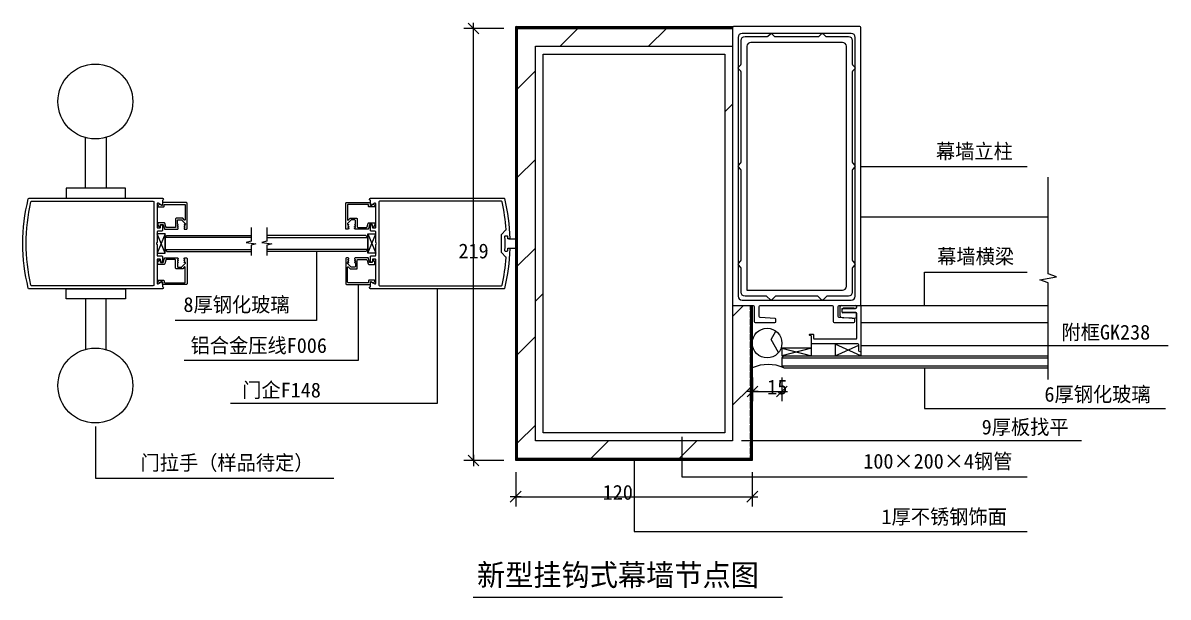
# Model space of a CAD drawing. Header units: metres. Extents: x 112748 to 113354, y 39162 to 40077.
# Drawn here: x 112762 to 113343, y 39162 to 39453 of the extents above; entities that cross this region are included whole.
import ezdxf

# ---------------------------------------------------------------- set-up
doc = ezdxf.new("R2010")
doc.units = ezdxf.units.M
for name, color, linetype in [('1', 1, 'Continuous'), ('AXIS', 3, 'Continuous'), ('DOTE', 1, 'Continuous'), ('PUB_DIM', 3, 'Continuous')]:
    doc.layers.add(name, color=color, linetype=linetype)

# ---------------------------------------------------------------- blocks, each defined once
blk = doc.blocks.new('SJJ')
at = {"layer": 'AXIS'}
for p, q in [((-7.7, 6.04), (-0.4, 6.04)), ((-8.2, 0.67), (-8.2, 5.54)), ((-7.2, 2.94), (-7.2, 4.14)), ((-6.7, 4.64), (-0.4, 4.64)), ((-0.4, 2.44), (-6.7, 2.44)), ((0.1, 5.54), (0.1, 5.14)), ((0.1, 0.3), (0.1, 1.94)), ((-2.05, -0.35), (-6.24, -0.07))]:
    blk.add_line(p, q, dxfattribs=at)
for centre, radius, start, end in [((-7.7, 5.54), 0.5, 90, 180), ((-0.4, 5.54), 0.5, 0, 90), ((-7.7, 0.67), 0.5, 180, 254.02), ((-5.95, 6.79), 6.87, 254.02, 267.55), ((-6.7, 4.14), 0.5, 90, 180), ((-6.7, 2.94), 0.5, 180, 270), ((-0.4, 5.14), 0.5, 270, 0), ((-0.4, 5.14), 0.5, 270, 0), ((-0.4, 1.94), 0.5, 360, 90), ((-0.4, 1.94), 0.5, 0, 90), ((-0.4, 1.94), 0.5, 0, 90), ((-0.4, 0.3), 0.5, 286.49, 0), ((-1.6, 4.36), 4.73, 264.63, 286.49)]:
    blk.add_arc(centre, radius, start, end, dxfattribs=at)
blk = doc.blocks.new('_ArchTick')
blk.add_line((-0.52, 0), (0.52, 0))
at = {"color": 0, "linetype": 'ByBlock'}
blk.add_lwpolyline([(-0.5, -0.5), (0.5, 0.5)], dxfattribs=at)

msp = doc.modelspace()

# ---------------------------------------------------------------- hatches: boundary and pattern name
at = {"layer": 'PUB_DIM'}
h = msp.add_hatch(dxfattribs=at)
h.set_pattern_fill('SOLID')
h.paths.add_polyline_path([(113121.65, 39450.47, -0.41), (113122.15, 39450.97), (113011.65, 39450.97), (113012.87, 39449.97), (113121.65, 39449.97)])
h = msp.add_hatch(dxfattribs=at)
h.set_pattern_fill('SOLID')
h.paths.add_polyline_path([(113012.65, 39449.97), (113012.87, 39449.97), (113011.65, 39450.97), (113011.65, 39230.97), (113012.65, 39231.97)])
h = msp.add_hatch(dxfattribs=at)
h.set_pattern_fill('木材', scale=10)
h.set_pattern_definition([(45, (0, 0), (-22.45064, 22.45064), [])])
h.paths.add_polyline_path([(113012.65, 39449.97), (113120.65, 39449.97), (113120.65, 39440.97), (113021.65, 39440.97), (113021.65, 39240.97), (113121.65, 39240.97), (113121.65, 39309.47), (113132.65, 39309.47, -0.41), (113133.15, 39308.97), (113133.15, 39304.02, -0.39), (113132.68, 39303.52), (113125.11, 39303.02, 0.39), (113124.65, 39302.52), (113124.65, 39301.47, 0.41), (113125.15, 39300.97), (113130.65, 39300.97), (113130.65, 39231.97), (113012.65, 39231.97)])
h = msp.add_hatch(dxfattribs=at)
h.set_pattern_fill('STEEL', scale=40)
h.paths.add_polyline_path([(113021.65, 39440.97), (113021.65, 39240.97), (113121.65, 39240.97), (113121.65, 39440.97)])
h.paths.add_polyline_path([(113025.65, 39436.97), (113025.65, 39244.97), (113117.65, 39244.97), (113117.65, 39436.97)])
h = msp.add_hatch(dxfattribs=at)
h.set_pattern_fill('SOLID')
h.paths.add_polyline_path([(113131.65, 39309.47), (113130.65, 39309.47), (113130.65, 39241.16), (113131.65, 39241.16)])
h = msp.add_hatch(dxfattribs=at)
h.set_pattern_fill('HEX', scale=10)
h.paths.add_polyline_path([(113146.65, 39290.47, 1), (113131.65, 39290.47, 1)])
h = msp.add_hatch(dxfattribs=at)
h.set_pattern_fill('DASH', scale=10)
h.paths.add_polyline_path([(113131.65, 39290.47), (113131.65, 39283.97), (113131.65, 39277.97, -0.35), (113146.65, 39277.97), (113146.65, 39283.97), (113146.65, 39290.47, -1)])
h = msp.add_hatch(dxfattribs=at)
h.set_pattern_fill('NET', scale=20)
h.paths.add_polyline_path([(113161.65, 39290.47, 0.41), (113162.15, 39289.97), (113173.65, 39289.97), (113173.65, 39283.97), (113161.65, 39283.97)])
h = msp.add_hatch(dxfattribs=at)
h.set_pattern_fill('SOLID')
h.paths.add_polyline_path([(113131.65, 39241.16), (113130.65, 39241.16), (113130.65, 39231.97), (113095.83, 39231.97), (113095.83, 39230.97), (113131.65, 39230.97)])
h = msp.add_hatch(dxfattribs=at)
h.set_pattern_fill('SOLID')
h.paths.add_polyline_path([(113095.83, 39230.97), (113095.83, 39231.97), (113012.65, 39231.97), (113011.65, 39230.97)])

# ---------------------------------------------------------------- linework, layer by layer
msp.add_line((112990.01, 39161.69), (113146.89, 39161.69))
at = {"layer": 'DOTE'}
for p, q in [((113186.65, 39354.47), (113281.71, 39354.47)), ((112833.81, 39343.97), (112834.81, 39344.97)), ((112833.81, 39343.97), (112833.81, 39337.97)), ((112834.81, 39344.97), (112877.42, 39344.97)), ((112935.65, 39344.97), (112885.46, 39344.97)), ((112935.65, 39344.97), (112936.65, 39343.97)), ((112936.65, 39343.97), (112936.65, 39337.97)), ((112833.81, 39337.97), (112834.81, 39336.97)), ((112834.81, 39336.97), (112877.42, 39336.97)), ((112935.65, 39336.97), (112885.46, 39336.97)), ((112936.65, 39337.97), (112935.65, 39336.97)), ((113186.65, 39309.47), (113281.71, 39309.47)), ((113186.65, 39300.97), (113281.71, 39300.97)), ((113146.65, 39282.97), (113147.65, 39283.97)), ((113147.65, 39283.97), (113281.71, 39283.97)), ((113146.65, 39282.97), (113146.65, 39278.97)), ((113147.65, 39277.97), (113146.65, 39278.97)), ((113147.65, 39277.97), (113281.71, 39277.97))]:
    msp.add_line(p, q, dxfattribs=at)
msp.add_lwpolyline([(113131.65, 39309.47), (113131.65, 39230.97), (113011.65, 39230.97), (113011.65, 39450.97), (113122.15, 39450.97)], dxfattribs=at)
for points in [[(113143.18, 39303.02), (113135.61, 39303.52, -0.39), (113135.15, 39304.02), (113135.15, 39308.97, -0.41), (113135.65, 39309.47), (113172.15, 39309.47, -0.41), (113172.65, 39308.97), (113172.65, 39301.47, 0.41), (113173.15, 39300.97), (113183.15, 39300.97, 0.41), (113183.65, 39301.47), (113183.65, 39302.52, 0.39), (113183.18, 39303.02), (113175.61, 39303.52, -0.39), (113175.15, 39304.02), (113175.15, 39308.97, -0.41), (113175.65, 39309.47), (113186.45, 39309.47, 0.41), (113186.65, 39309.67), (113186.65, 39450.47, 0.41), (113186.15, 39450.97), (113122.15, 39450.97, 0.41), (113121.65, 39450.47), (113121.65, 39309.67, 0.41), (113121.85, 39309.47), (113132.15, 39309.47, -0.41), (113132.65, 39308.97), (113132.65, 39301.47, 0.41), (113133.15, 39300.97), (113143.15, 39300.97, 0.41), (113143.65, 39301.47), (113143.65, 39302.52, 0.39)], [(113168.79, 39446.11, 0.2), (113169.15, 39445.97), (113180.35, 39445.97, -0.41), (113182.35, 39443.97), (113182.35, 39431.97, 0.2), (113182.49, 39431.61), (113183.7, 39430.32, -0.41), (113183.7, 39429.61), (113182.49, 39428.32, 0.2), (113182.35, 39427.97), (113182.35, 39382.22, 0.2), (113182.49, 39381.86), (113183.7, 39380.57, -0.41), (113183.7, 39379.86), (113182.49, 39378.57, 0.2), (113182.35, 39378.22), (113182.35, 39332.47, 0.2), (113182.49, 39332.11), (113183.7, 39330.82, -0.41), (113183.7, 39330.11), (113182.49, 39328.82, 0.2), (113182.35, 39328.47), (113182.35, 39316.27, -0.41), (113180.35, 39314.27), (113169.56, 39314.27, 0.2), (113169.21, 39314.12), (113167.5, 39312.41, -0.41), (113166.79, 39312.41), (113165.08, 39314.12, 0.2), (113164.73, 39314.27), (113143.56, 39314.27, 0.2), (113143.21, 39314.12), (113141.5, 39312.41, -0.41), (113140.79, 39312.41), (113139.08, 39314.12, 0.2), (113138.73, 39314.27), (113127.95, 39314.27, -0.41), (113125.95, 39316.27), (113125.95, 39328.47, 0.2), (113125.8, 39328.82), (113124.59, 39330.11, -0.41), (113124.59, 39330.82), (113125.8, 39332.11, 0.2), (113125.95, 39332.47), (113125.95, 39378.22, 0.2), (113125.8, 39378.57), (113124.59, 39379.86, -0.41), (113124.59, 39380.57), (113125.8, 39381.86, 0.2), (113125.95, 39382.22), (113125.95, 39427.97, 0.2), (113125.8, 39428.32), (113124.59, 39429.61, -0.41), (113124.59, 39430.32), (113125.8, 39431.61, 0.2), (113125.95, 39431.97), (113125.95, 39443.97, -0.41), (113127.95, 39445.97), (113139.15, 39445.97, 0.2), (113139.5, 39446.11), (113140.79, 39447.32, -0.41), (113141.5, 39447.32), (113142.79, 39446.11, 0.2), (113143.15, 39445.97), (113165.15, 39445.97, 0.2), (113165.5, 39446.11), (113166.79, 39447.32, -0.41), (113167.5, 39447.32)], [(113124.45, 39445.47), (113124.45, 39314.27, 0.41), (113126.45, 39312.27), (113181.85, 39312.27, 0.41), (113183.85, 39314.27), (113183.85, 39445.47, 0.41), (113181.85, 39447.47), (113126.45, 39447.47, 0.41)], [(113130.95, 39442.97, 0.41), (113128.95, 39440.97), (113128.95, 39317.27), (113177.35, 39317.27, 0.41), (113179.35, 39319.27), (113179.35, 39440.97, 0.41), (113177.35, 39442.97)], [(112832.46, 39360.49, -0.58), (112832.16, 39360.31), (112830.26, 39361.41, 0.58), (112829.81, 39361.15), (112829.81, 39349.14, 0.41), (112830.11, 39348.84), (112831.16, 39348.84, 0.41), (112831.46, 39349.14), (112831.46, 39350.19, -0.41), (112831.76, 39350.49), (112832.16, 39350.49, -0.41), (112832.46, 39350.19), (112832.46, 39347.53, -0.41), (112832.16, 39347.23), (112830.11, 39347.23, 0.41), (112829.81, 39346.93), (112829.81, 39341.53), (112829.53, 39341.25, 0.41), (112829.53, 39340.68), (112829.81, 39340.4), (112829.81, 39335.01, 0.41), (112830.11, 39334.71), (112832.16, 39334.71, -0.41), (112832.46, 39334.41), (112832.46, 39331.75, -0.41), (112832.16, 39331.45), (112831.76, 39331.45, -0.41), (112831.46, 39331.75), (112831.46, 39332.8, 0.41), (112831.16, 39333.1), (112830.11, 39333.1, 0.41), (112829.81, 39332.8), (112829.81, 39320.78, 0.58), (112830.26, 39320.52), (112832.16, 39321.62, -0.58), (112832.46, 39321.45), (112832.46, 39319.22, 0.31), (112832.66, 39318.94, -0.31), (112832.98, 39318.47), (112832.98, 39318.47, -0.41), (112832.48, 39317.97), (112764.93, 39317.97, -0.35), (112764.45, 39318.35, -0.12), (112764.45, 39363.58, -0.35), (112764.93, 39363.97), (112832.48, 39363.97, -0.41), (112832.98, 39363.47), (112832.98, 39363.47, -0.31), (112832.66, 39363, 0.31), (112832.46, 39362.72)], [(112766.13, 39319.57, -0.35), (112765.74, 39319.88, -0.11), (112765.74, 39362.05, -0.35), (112766.13, 39362.37), (112827.71, 39362.37, -0.41), (112828.21, 39361.87), (112828.21, 39320.07, -0.41), (112827.71, 39319.57)], [(112833.38, 39360.52, -0.41), (112833.68, 39360.82), (112843.78, 39360.82, -0.41), (112844.08, 39360.52), (112844.08, 39353.15, -0.67), (112843.57, 39352.93), (112842.77, 39353.74, 0.2), (112842.56, 39353.82), (112839.48, 39353.82, 0.41), (112839.18, 39353.52), (112839.18, 39349.42, -0.41), (112838.88, 39349.12), (112834.45, 39349.12, -0.34), (112834.16, 39349.35), (112833.63, 39351.3, 0.34), (112833.35, 39351.52), (112830.48, 39351.52, 0.42), (112830.18, 39351.22, 0.18), (112830.96, 39349.22, 0.69), (112831.48, 39349.42), (112831.48, 39350.32, -0.41), (112831.78, 39350.62), (112832.88, 39350.62), (112833.47, 39348.45, 0.34), (112833.76, 39348.22), (112840.18, 39348.22, 0.41), (112840.48, 39348.52), (112840.48, 39348.87, 0.41), (112840.33, 39349.02), (112840.23, 39349.02, -0.68), (112840.13, 39349.29), (112840.44, 39349.56, 0.68), (112840.33, 39349.82), (112840.23, 39349.82, -0.68), (112840.13, 39350.09), (112840.44, 39350.36, 0.68), (112840.33, 39350.62), (112840.23, 39350.62, -0.41), (112840.08, 39350.77), (112840.08, 39352.62, -0.41), (112840.38, 39352.92), (112842.18, 39352.92, -0.2), (112842.4, 39352.84), (112844.1, 39351.14, -0.67), (112843.88, 39350.62), (112843.63, 39350.62, 0.68), (112843.53, 39350.36), (112843.84, 39350.09, -0.68), (112843.73, 39349.82), (112843.63, 39349.82, 0.68), (112843.53, 39349.56), (112843.84, 39349.29, -0.68), (112843.73, 39349.02), (112843.63, 39349.02, 0.41), (112843.48, 39348.87), (112843.48, 39348.52, 0.41), (112843.78, 39348.22), (112844.68, 39348.22, 0.41), (112844.98, 39348.52), (112844.98, 39361.42, 0.41), (112844.68, 39361.72), (112832.78, 39361.72, 0.41), (112832.48, 39361.42), (112832.48, 39360.82, -0.58), (112831.88, 39360.48), (112831.18, 39360.88, 0.37), (112830.8, 39360.82), (112830.28, 39360.18, 0.63), (112830.58, 39359.52), (112833.08, 39359.52, 0.41), (112833.38, 39359.82)], [(112937.08, 39360.52, 0.41), (112936.78, 39360.82), (112926.68, 39360.82, 0.41), (112926.38, 39360.52), (112926.38, 39353.15, 0.67), (112926.89, 39352.93), (112927.69, 39353.74, -0.2), (112927.9, 39353.82), (112930.98, 39353.82, -0.41), (112931.28, 39353.52), (112931.28, 39349.42, 0.41), (112931.58, 39349.12), (112936.01, 39349.12, 0.34), (112936.3, 39349.35), (112936.83, 39351.3, -0.34), (112937.11, 39351.52), (112939.98, 39351.52, -0.42), (112940.28, 39351.22, -0.18), (112939.5, 39349.22, -0.69), (112938.98, 39349.42), (112938.98, 39350.32, 0.41), (112938.68, 39350.62), (112937.58, 39350.62), (112936.99, 39348.45, -0.34), (112936.7, 39348.22), (112930.28, 39348.22, -0.41), (112929.98, 39348.52), (112929.98, 39348.87, -0.41), (112930.13, 39349.02), (112930.23, 39349.02, 0.68), (112930.33, 39349.29), (112930.02, 39349.56, -0.68), (112930.13, 39349.82), (112930.23, 39349.82, 0.68), (112930.33, 39350.09), (112930.02, 39350.36, -0.68), (112930.13, 39350.62), (112930.23, 39350.62, 0.41), (112930.38, 39350.77), (112930.38, 39352.62, 0.41), (112930.08, 39352.92), (112928.28, 39352.92, 0.2), (112928.06, 39352.84), (112926.36, 39351.14, 0.67), (112926.58, 39350.62), (112926.83, 39350.62, -0.68), (112926.93, 39350.36), (112926.62, 39350.09, 0.68), (112926.73, 39349.82), (112926.83, 39349.82, -0.68), (112926.93, 39349.56), (112926.62, 39349.29, 0.68), (112926.73, 39349.02), (112926.83, 39349.02, -0.41), (112926.98, 39348.87), (112926.98, 39348.52, -0.41), (112926.68, 39348.22), (112925.78, 39348.22, -0.41), (112925.48, 39348.52), (112925.48, 39361.42, -0.41), (112925.78, 39361.72), (112937.68, 39361.72, -0.41), (112937.98, 39361.42), (112937.98, 39360.82, 0.58), (112938.58, 39360.48), (112939.28, 39360.88, -0.37), (112939.66, 39360.82), (112940.18, 39360.18, -0.63), (112939.88, 39359.52), (112937.38, 39359.52, -0.41), (112937.08, 39359.82)], [(113006.32, 39337.17), (113007.32, 39337.17, 0.4), (113007.62, 39337.46), (113007.65, 39338.38, -0.41), (113007.95, 39338.67), (113008.35, 39338.67, -0.42), (113008.65, 39338.36, -0.05), (113005.98, 39318.2, -0.35), (113005.69, 39317.97), (112937.98, 39317.97, -0.41), (112937.48, 39318.47), (112937.48, 39318.47, -0.31), (112937.8, 39318.94, 0.31), (112938, 39319.22), (112938, 39321.45, -0.58), (112938.3, 39321.62), (112940.2, 39320.52, 0.58), (112940.65, 39320.78), (112940.65, 39332.8, 0.41), (112940.35, 39333.1), (112939.3, 39333.1, 0.41), (112939, 39332.8), (112939, 39331.75, -0.41), (112938.7, 39331.45), (112938.3, 39331.45, -0.41), (112938, 39331.75), (112938, 39334.41, -0.41), (112938.3, 39334.71), (112940.35, 39334.71, 0.41), (112940.65, 39335.01), (112940.65, 39340.4), (112940.93, 39340.68, 0.41), (112940.93, 39341.25), (112940.65, 39341.53), (112940.65, 39346.93, 0.41), (112940.35, 39347.23), (112938.3, 39347.23, -0.41), (112938, 39347.53), (112938, 39350.19, -0.41), (112938.3, 39350.49), (112938.7, 39350.49, -0.41), (112939, 39350.19), (112939, 39349.14, 0.41), (112939.3, 39348.84), (112940.35, 39348.84, 0.41), (112940.65, 39349.14), (112940.65, 39361.15, 0.58), (112940.2, 39361.41), (112938.3, 39360.31, -0.58), (112938, 39360.49), (112938, 39362.72, 0.31), (112937.8, 39363, -0.31), (112937.48, 39363.47), (112937.48, 39363.47, -0.41), (112937.98, 39363.97), (113005.69, 39363.97, -0.35), (113005.98, 39363.74, -0.05), (113008.65, 39343.58, -0.42), (113008.35, 39343.27), (113007.95, 39343.27, -0.41), (113007.65, 39343.56), (113007.62, 39344.48, 0.4), (113007.32, 39344.77), (113006.32, 39344.77, 0.43), (113006.02, 39344.46, -0.02), (113006.02, 39337.48, 0.43)], [(113004.47, 39336.37, -0.21), (113004.38, 39336.6, 0.02), (113004.38, 39345.34, -0.21), (113004.47, 39345.56), (113006.73, 39347.83, 0.22), (113006.82, 39348.06, 0.04), (113004.72, 39362.13, 0.35), (113004.42, 39362.37), (112942.55, 39362.37, 0.41), (112942.25, 39362.07), (112942.25, 39319.87, 0.41), (112942.55, 39319.57), (113004.42, 39319.57, 0.35), (113004.72, 39319.8, 0.04), (113006.82, 39333.87, 0.22), (113006.73, 39334.11)], [(112833.38, 39321.41, 0.41), (112833.68, 39321.11), (112843.78, 39321.11, 0.41), (112844.08, 39321.41), (112844.08, 39328.79, 0.67), (112843.57, 39329), (112842.77, 39328.2, -0.2), (112842.56, 39328.11), (112839.48, 39328.11, -0.41), (112839.18, 39328.41), (112839.18, 39332.51, 0.41), (112838.88, 39332.81), (112834.45, 39332.81, 0.34), (112834.16, 39332.59), (112833.63, 39330.63, -0.34), (112833.35, 39330.41), (112830.48, 39330.41, -0.42), (112830.18, 39330.71, -0.18), (112830.96, 39332.71, -0.69), (112831.48, 39332.51), (112831.48, 39331.61, 0.41), (112831.78, 39331.31), (112832.88, 39331.31), (112833.47, 39333.49, -0.34), (112833.76, 39333.71), (112840.18, 39333.71, -0.41), (112840.48, 39333.41), (112840.48, 39333.06, -0.41), (112840.33, 39332.91), (112840.23, 39332.91, 0.68), (112840.13, 39332.65), (112840.44, 39332.37, -0.68), (112840.33, 39332.11), (112840.23, 39332.11, 0.68), (112840.13, 39331.85), (112840.44, 39331.57, -0.68), (112840.33, 39331.31), (112840.23, 39331.31, 0.41), (112840.08, 39331.16), (112840.08, 39329.31, 0.41), (112840.38, 39329.01), (112842.18, 39329.01, 0.2), (112842.4, 39329.1), (112844.1, 39330.8, 0.67), (112843.88, 39331.31), (112843.63, 39331.31, -0.68), (112843.53, 39331.57), (112843.84, 39331.85, 0.68), (112843.73, 39332.11), (112843.63, 39332.11, -0.68), (112843.53, 39332.37), (112843.84, 39332.65, 0.68), (112843.73, 39332.91), (112843.63, 39332.91, -0.41), (112843.48, 39333.06), (112843.48, 39333.41, -0.41), (112843.78, 39333.71), (112844.68, 39333.71, -0.41), (112844.98, 39333.41), (112844.98, 39320.51, -0.41), (112844.68, 39320.21), (112832.78, 39320.21, -0.41), (112832.48, 39320.51), (112832.48, 39321.11, 0.58), (112831.88, 39321.46), (112831.18, 39321.05, -0.37), (112830.8, 39321.12), (112830.28, 39321.76, -0.63), (112830.58, 39322.41), (112833.08, 39322.41, -0.41), (112833.38, 39322.11)], [(112937.08, 39321.41, -0.41), (112936.78, 39321.11), (112926.68, 39321.11, -0.41), (112926.38, 39321.41), (112926.38, 39328.79, -0.67), (112926.89, 39329), (112927.69, 39328.2, 0.2), (112927.9, 39328.11), (112930.98, 39328.11, 0.41), (112931.28, 39328.41), (112931.28, 39332.51, -0.41), (112931.58, 39332.81), (112936.01, 39332.81, -0.34), (112936.3, 39332.59), (112936.83, 39330.63, 0.34), (112937.11, 39330.41), (112939.98, 39330.41, 0.42), (112940.28, 39330.71, 0.18), (112939.5, 39332.71, 0.69), (112938.98, 39332.51), (112938.98, 39331.61, -0.41), (112938.68, 39331.31), (112937.58, 39331.31), (112936.99, 39333.49, 0.34), (112936.7, 39333.71), (112930.28, 39333.71, 0.41), (112929.98, 39333.41), (112929.98, 39333.06, 0.41), (112930.13, 39332.91), (112930.23, 39332.91, -0.68), (112930.33, 39332.65), (112930.02, 39332.37, 0.68), (112930.13, 39332.11), (112930.23, 39332.11, -0.68), (112930.33, 39331.85), (112930.02, 39331.57, 0.68), (112930.13, 39331.31), (112930.23, 39331.31, -0.41), (112930.38, 39331.16), (112930.38, 39329.31, -0.41), (112930.08, 39329.01), (112928.28, 39329.01, -0.2), (112928.06, 39329.1), (112926.36, 39330.8, -0.67), (112926.58, 39331.31), (112926.83, 39331.31, 0.68), (112926.93, 39331.57), (112926.62, 39331.85, -0.68), (112926.73, 39332.11), (112926.83, 39332.11, 0.68), (112926.93, 39332.37), (112926.62, 39332.65, -0.68), (112926.73, 39332.91), (112926.83, 39332.91, 0.41), (112926.98, 39333.06), (112926.98, 39333.41, 0.41), (112926.68, 39333.71), (112925.78, 39333.71, 0.41), (112925.48, 39333.41), (112925.48, 39320.51, 0.41), (112925.78, 39320.21), (112937.68, 39320.21, 0.41), (112937.98, 39320.51), (112937.98, 39321.11, -0.58), (112938.58, 39321.46), (112939.28, 39321.05, 0.37), (112939.66, 39321.12), (112940.18, 39321.76, 0.63), (112939.88, 39322.41), (112937.38, 39322.41, 0.41), (112937.08, 39322.11)]]:
    msp.add_lwpolyline(points, format="xyb", close=True, dxfattribs=at)
for points in [[(113121.65, 39440.97), (113121.65, 39240.97), (113021.65, 39240.97), (113021.65, 39440.97)], [(113117.65, 39436.97), (113117.65, 39244.97), (113025.65, 39244.97), (113025.65, 39436.97)]]:
    msp.add_lwpolyline(points, close=True, dxfattribs=at)
msp.add_lwpolyline([(113183.15, 39308.17), (113177.65, 39308.17), (113184.15, 39308.17, 0.41), (113184.65, 39308.67), (113184.65, 39309.27, -0.41), (113184.85, 39309.47), (113186.45, 39309.47, -0.41), (113186.65, 39309.27), (113186.65, 39286.57, -1), (113185.65, 39286.57), (113185.65, 39289.57, 0.41), (113185.15, 39290.07), (113162.15, 39290.07, -0.42), (113161.65, 39290.57), (113161.65, 39293.97, 0.41), (113161.35, 39294.27), (113160.95, 39294.27, -0.41), (113160.65, 39294.57), (113160.65, 39294.77, -0.41), (113160.95, 39295.07), (113162.35, 39295.07, -0.41), (113162.65, 39294.77), (113162.65, 39293.07, 0.41), (113163.15, 39292.57), (113184.15, 39292.57, 0.41), (113184.65, 39293.07), (113184.65, 39305.47, 0.41), (113184.15, 39305.97), (113177.65, 39305.97, -0.41), (113177.15, 39306.47), (113177.15, 39307.67, -0.41), (113177.65, 39308.17)], format="xyb", dxfattribs=at)
at = {"layer": 'PUB_DIM'}
for p, q in [((113005.65, 39449.97), (112985.28, 39449.97)), ((112990.28, 39230.97), (112990.28, 39449.97)), ((113012.87, 39449.97), (113011.65, 39450.97)), ((113186.65, 39380.07), (113218.93, 39380.07)), ((113218.93, 39380.07), (113271.03, 39380.07)), ((113281.71, 39325.53), (113281.71, 39374.59)), ((112833.81, 39345.92), (112829.81, 39345.92)), ((112833.81, 39345.92), (112829.81, 39336.16)), ((112833.81, 39336.16), (112829.81, 39345.92)), ((112833.81, 39336.16), (112833.81, 39345.92)), ((112877.42, 39343.97), (112833.81, 39343.97)), ((112885.46, 39343.97), (112936.65, 39343.97)), ((112936.65, 39336.16), (112936.65, 39345.92)), ((112936.65, 39336.16), (112940.65, 39345.92)), ((112936.65, 39345.92), (112940.65, 39336.16)), ((112936.65, 39345.92), (112940.65, 39345.92)), ((113008.15, 39343.27), (113011.65, 39343.27)), ((112829.81, 39336.16), (112833.81, 39336.16)), ((112833.81, 39337.97), (112877.42, 39337.97)), ((112936.65, 39337.97), (112885.46, 39337.97)), ((112910.55, 39336.97), (112910.55, 39301.97)), ((112940.65, 39336.16), (112936.65, 39336.16)), ((113008.15, 39338.67), (113011.65, 39338.67)), ((113218.93, 39326.45), (113271.03, 39326.45)), ((113218.93, 39309.47), (113218.93, 39326.45)), ((113285.91, 39324.04), (113281.71, 39325.53)), ((112931.73, 39320.21), (112931.73, 39281.66)), ((113277.51, 39322.56), (113285.91, 39324.04)), ((113281.71, 39321.03), (113277.51, 39322.56)), ((113281.71, 39271.97), (113281.71, 39321.03)), ((112971.83, 39317.97), (112971.83, 39259.92)), ((112910.55, 39301.97), (112839.03, 39301.97)), ((113161.65, 39283.97), (113161.65, 39290.47)), ((113173.65, 39289.97), (113173.65, 39283.97)), ((113186.65, 39283.97), (113173.65, 39289.97)), ((113173.65, 39283.97), (113185.64, 39289.51)), ((113146.65, 39287.97), (113161.65, 39283.97)), ((113161.65, 39287.97), (113146.65, 39283.97)), ((113186.65, 39289.25), (113211.36, 39289.25)), ((113186.65, 39286.47), (113186.65, 39283.97)), ((113211.36, 39289.25), (113342.51, 39289.25)), ((112931.73, 39281.66), (112843.59, 39281.66)), ((113146.65, 39282.97), (113281.71, 39282.97)), ((113146.65, 39278.97), (113281.71, 39278.97)), ((113218.93, 39277.97), (113218.93, 39257.4)), ((113131.74, 39272.97), (113131.74, 39260.95)), ((113146.65, 39272.97), (113146.65, 39260.95)), ((113131.74, 39265.95), (113146.65, 39265.95)), ((112971.83, 39259.92), (112867, 39259.92)), ((113218.93, 39257.4), (113341.23, 39257.4)), ((112798.49, 39248.17), (112798.49, 39222)), ((113095.83, 39242.97), (113095.83, 39222.72)), ((113126.15, 39241.16), (113166.49, 39241.16)), ((113166.49, 39241.16), (113298.53, 39241.16)), ((113012.65, 39231.97), (113011.65, 39230.97)), ((113005.65, 39230.97), (112985.28, 39230.97)), ((113071.65, 39230.97), (113071.65, 39194.99)), ((112798.49, 39222), (112919.39, 39222)), ((113011.65, 39224.97), (113011.65, 39207.57)), ((113095.83, 39222.72), (113271.03, 39222.72)), ((113131.65, 39224.97), (113131.65, 39207.57)), ((113011.65, 39212.57), (113131.65, 39212.57)), ((113071.65, 39194.99), (113271.03, 39194.99))]:
    msp.add_line(p, q, dxfattribs=at)
for points in [[(113130.65, 39309.47), (113130.65, 39231.97), (113012.65, 39231.97), (113012.65, 39449.97), (113121.65, 39449.97)], [(112793.53, 39368.97), (112793.53, 39394.63)], [(112803.89, 39394.75), (112803.89, 39368.97)], [(112877.42, 39349.1), (112877.42, 39342.11), (112874.93, 39341.44), (112879.91, 39340.78), (112877.42, 39340.11), (112877.42, 39334.96)], [(112885.46, 39349.1), (112885.46, 39342.11), (112882.97, 39341.44), (112887.95, 39340.78), (112885.46, 39340.11), (112885.46, 39334.96)], [(112803.89, 39317.97), (112793.53, 39317.97)], [(112793.53, 39312.97), (112793.53, 39287.31)], [(112803.89, 39287.19), (112803.89, 39312.97)]]:
    msp.add_lwpolyline(points, dxfattribs=at)
for points in [[(112813.71, 39368.97), (112783.71, 39368.97), (112783.71, 39363.97), (112813.71, 39363.97)], [(112813.71, 39312.97), (112783.71, 39312.97), (112783.71, 39317.97), (112813.71, 39317.97)], [(113146.65, 39283.97), (113161.65, 39283.97), (113161.65, 39287.97), (113146.65, 39287.97)]]:
    msp.add_lwpolyline(points, close=True, dxfattribs=at)
for centre, radius in [((112798.49, 39412.97), 19), ((113139.15, 39290.47), 7.5), ((112798.49, 39268.97), 19)]:
    msp.add_circle(centre, radius, dxfattribs=at)
msp.add_arc((113139.65, 39259.54), 20.09, 66.53, 113.47, dxfattribs=at)

# ---------------------------------------------------------------- block references
at = {"layer": '1'}
msp.add_blockref('SJJ', (113184.34, 39303.43), dxfattribs=at)
at = {"layer": 'PUB_DIM', "xscale": 5.5, "yscale": 5.5, "zscale": 5.5}
for p, rotation in [((112990.28, 39449.97), 90), ((113131.74, 39265.95), 180), ((112990.28, 39230.97), 270), ((113011.65, 39212.57), 180)]:
    msp.add_blockref('_ArchTick', p, dxfattribs=dict(at, rotation=rotation))
for p in [(113146.65, 39265.95), (113131.65, 39212.57)]:
    msp.add_blockref('_ArchTick', p, dxfattribs=at)

# ---------------------------------------------------------------- texts
at = {"layer": 'PUB_DIM'}
for s, height, p in [('幕墙立柱', 7.5, (113224.77, 39383.99)), ('幕墙横梁', 7.5, (113225.39, 39330.69)), ('8厚钢化玻璃', 7.5, (112843.14, 39306.26)), ('附框GK238', 7.5, (113288.43, 39292.25)), ('铝合金压线F006', 7.5, (112846.77, 39285.51)), ('门企F148', 7.5, (112872.95, 39262.92)), ('6厚钢化玻璃', 7.5, (113279.8, 39260.77)), ('9厚板找平', 7.5, (113247.97, 39244.16)), ('门拉手（样品待定）', 7.5, (112821.39, 39226.05)), ('100×200×4钢管', 7.5, (113187.93, 39226.83)), ('1厚不锈钢饰面', 7.5, (113197.16, 39198.7)), ('新型挂钩式幕墙节点图', 11, (112992, 39167.41))]:
    msp.add_text(s, height=height, dxfattribs=at).set_placement(p)
at = {"layer": 'PUB_DIM', "char_height": 7.5, "attachment_point": 1}
for s, insert in [('\\A1;219', (112982.63, 39340.94)), ('\\A1;15', (113139.19, 39271.95)), ('\\A1;120', (113055.78, 39218.57))]:
    msp.add_mtext(s, dxfattribs=dict(at, insert=insert))

doc.saveas('drawing.dxf')
